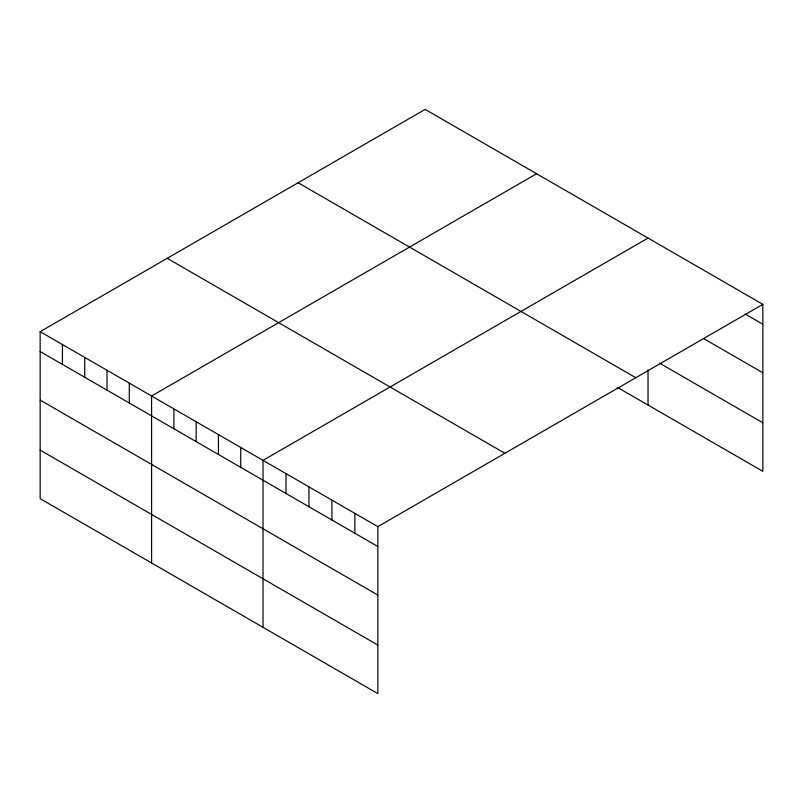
<?xml version="1.0" encoding="UTF-8"?>
<svg xmlns="http://www.w3.org/2000/svg" width="803" height="803" viewBox="0 0 803 803"><rect width="100%" height="100%" fill="white"/><g stroke="black" fill="none" stroke-linecap="round" stroke-linejoin="round"><path stroke-width="1.2" d="M40.15 331.669L377.842 526.638L377.842 693.611L40.15 498.643L40.15 331.669L425.158 109.389L762.85 304.357L762.85 471.331L617.256 387.277M536.595 173.729L151.586 396.009L151.586 562.983M648.031 238.069L263.033 460.35L263.033 627.324M377.842 526.638L762.85 304.357M745.104 313.983L762.85 324.231M703.358 338.424L762.85 372.773M659.514 363.127L762.85 422.79M298.104 182.743L635.795 377.711M167.205 258.315L504.896 453.283M40.15 351.543L377.842 546.512M40.15 400.085L377.842 595.053M40.15 450.102L377.842 645.07M648.031 369.852L648.031 405.043M354.876 513.378L354.876 533.252M331.92 500.118L331.92 519.993M308.954 486.859L308.954 506.743M285.988 473.609L285.988 493.484M240.739 447.482L240.739 467.356M218.456 434.614L218.456 454.488M196.163 421.746L196.163 441.62M173.88 408.878L173.88 428.752M129.303 383.141L129.303 403.016M107.01 370.273L107.01 390.148M84.727 357.405L84.727 377.28M62.433 344.537L62.433 364.411"/></g></svg>
